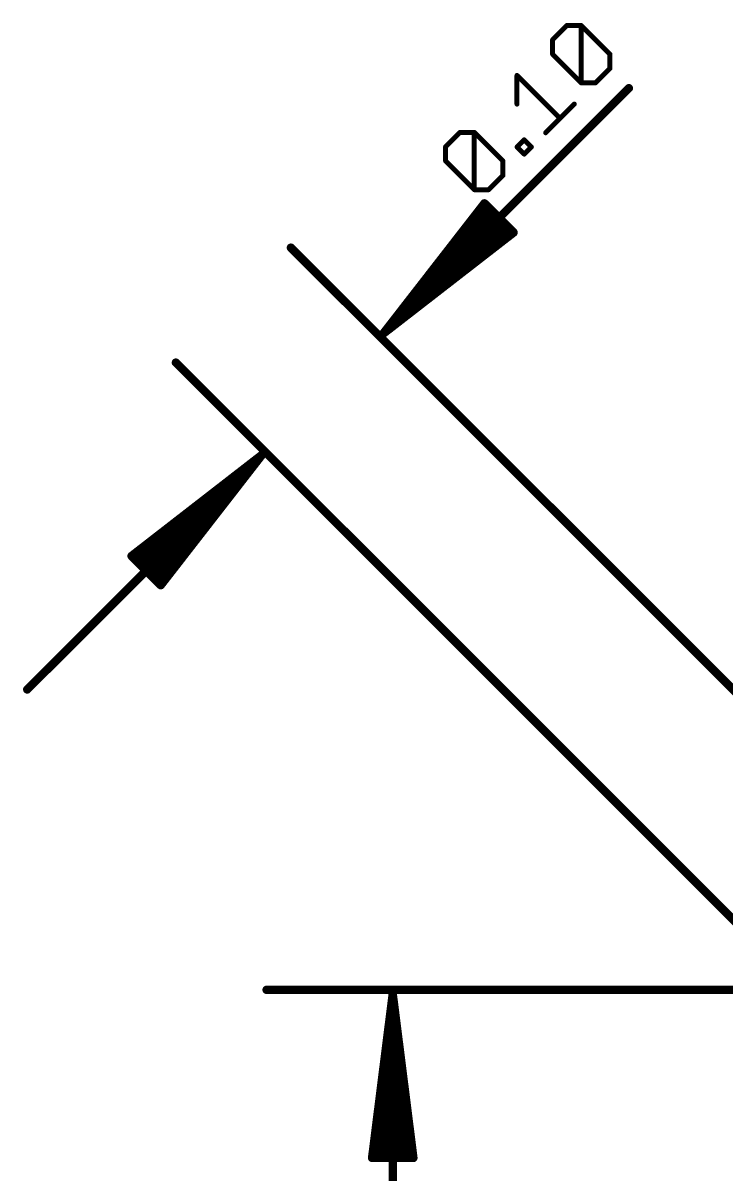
# Model space of a CAD drawing. Extents: x -11.3 to 33.8, y -5.3 to 37.8.
# Drawn here: x -11.3 to -0.42, y 20 to 37.81 of the extents above; entities that cross this region are included whole.
import ezdxf

# ---------------------------------------------------------------- set-up
doc = ezdxf.new("R2010")
doc.units = 0
doc.layers.add('20', color=53, linetype='CONTINUOUS')

msp = doc.modelspace()

# ---------------------------------------------------------------- linework, layer by layer
at = {"layer": '20'}
for points, const_width in [([(-3.117, 37.5551), (-2.8953, 37.7768)], 0.0762), ([(-2.8953, 37.7768), (-2.6736, 37.7768)], 0.0762), ([(-2.6736, 37.7768), (-2.2302, 37.3334)], 0.0762), ([(-2.6736, 36.89), (-2.6736, 37.7768)], 0.0762), ([(-3.117, 37.3334), (-3.117, 37.5551)], 0.0762), ([(-2.6736, 36.89), (-3.117, 37.3334)], 0.0762), ([(-2.2302, 37.3334), (-2.2302, 37.1117)], 0.0762), ([(-2.2302, 37.1117), (-2.4519, 36.89)], 0.0762), ([(-3.6677, 36.561), (-3.6677, 37.0044)], 0.0762), ([(-3.6677, 37.0044), (-3.0025, 36.3393)], 0.0762), ([(-2.4519, 36.89), (-2.6736, 36.89)], 0.0762), ([(-5.7375, 33.0074), (-1.9379, 36.807)], 0.13), ([(-3.2242, 36.1176), (-2.7808, 36.561)], 0.0762), ([(-4.7708, 35.9013), (-4.5491, 36.123)], 0.0762), ([(-4.5491, 36.123), (-4.3274, 36.123)], 0.0762), ([(-4.3274, 36.123), (-3.884, 35.6796)], 0.0762), ([(-4.3274, 35.2362), (-4.3274, 36.123)], 0.0762), ([(-3.6659, 35.8977), (-3.555, 36.0086)], 0.0762), ([(-3.555, 36.0086), (-3.4442, 35.8977)], 0.0762), ([(-4.7708, 35.6796), (-4.7708, 35.9013)], 0.0762), ([(-3.555, 35.7869), (-3.6659, 35.8977)], 0.0762), ([(-3.4442, 35.8977), (-3.555, 35.7869)], 0.0762), ([(-4.3274, 35.2362), (-4.7708, 35.6796)], 0.0762), ([(-3.884, 35.6796), (-3.884, 35.4579)], 0.0762), ([(-3.884, 35.4579), (-4.1057, 35.2362)], 0.0762), ([(-4.1057, 35.2362), (-4.3274, 35.2362)], 0.0762), ([(-5.7375, 33.0074), (-4.1707, 35.0257)], 0.13), ([(-5.7375, 33.0074), (-4.1288, 34.9838)], 0.13), ([(-5.7375, 33.0074), (-4.0369, 34.8919)], 0.13), ([(-4.1707, 35.0257), (-3.7193, 34.5742)], 0.13), ([(-3.8531, 34.708), (-5.7375, 33.0074)], 0.13), ([(-3.7611, 34.6161), (-5.7375, 33.0074)], 0.13), ([(-3.7193, 34.5742), (-5.7375, 33.0074)], 0.13), ([(3.556, 23.622), (-7.1623, 34.3403)], 0.13), ([(1.778, 21.844), (-8.9403, 32.5623)], 0.13), ([(-7.6074, 31.1375), (-11.2384, 27.5065)], 0.13), ([(-7.6074, 31.1375), (-9.6257, 29.5707)], 0.13), ([(-7.6074, 31.1375), (-9.5838, 29.5288)], 0.13), ([(-7.6074, 31.1375), (-9.4919, 29.4369)], 0.13), ([(-9.308, 29.2531), (-7.6074, 31.1375)], 0.13), ([(-9.2161, 29.1611), (-7.6074, 31.1375)], 0.13), ([(-9.1742, 29.1193), (-7.6074, 31.1375)], 0.13), ([(-9.6257, 29.5707), (-9.1742, 29.1193)], 0.13), ([(6.35, 22.86), (-7.538, 22.86)], 0.13), ([(-5.588, 22.795), (-5.9072, 20.26)], 0.13), ([(-5.588, 22.795), (-5.848, 20.26)], 0.13), ([(-5.588, 22.795), (-5.718, 20.26)], 0.13), ([(-5.588, 2.605), (-5.588, 22.795)], 0.13), ([(-5.2688, 20.26), (-5.588, 22.795)], 0.13), ([(-5.458, 20.26), (-5.588, 22.795)], 0.13), ([(-5.328, 20.26), (-5.588, 22.795)], 0.13), ([(-5.9072, 20.26), (-5.2688, 20.26)], 0.13)]:
    msp.add_lwpolyline(points, dxfattribs=dict(at, const_width=const_width))
for points, const_width in [([(-2.8953, 37.7958, 1), (-2.8953, 37.7577)], 0.0381), ([(-2.8818, 37.7633, 1), (-2.9088, 37.7902)], 0.0381), ([(-2.6601, 37.7902, 1), (-2.6871, 37.7633)], 0.0381), ([(-2.6545, 37.7768, 1), (-2.6926, 37.7768)], 0.0381), ([(-2.6736, 37.7577, 1), (-2.6736, 37.7958)], 0.0381), ([(-3.0979, 37.5551, 1), (-3.136, 37.5551)], 0.0381), ([(-3.1305, 37.5685, 1), (-3.1035, 37.5416)], 0.0381), ([(-3.1035, 37.3468, 1), (-3.1305, 37.3199)], 0.0381), ([(-3.136, 37.3334, 1), (-3.0979, 37.3334)], 0.0381), ([(-2.2111, 37.3334, 1), (-2.2492, 37.3334)], 0.0381), ([(-2.2436, 37.3199, 1), (-2.2167, 37.3468)], 0.0381), ([(-2.2492, 37.1117, 1), (-2.2111, 37.1117)], 0.0381), ([(-2.2167, 37.0982, 1), (-2.2437, 37.1251)], 0.0381), ([(-3.6486, 37.0044, 1), (-3.6867, 37.0044)], 0.0381), ([(-3.6542, 37.0179, 1), (-3.6811, 36.9909)], 0.0381), ([(-2.6736, 36.909, 1), (-2.6736, 36.8709)], 0.0381), ([(-2.6926, 36.89, 1), (-2.6545, 36.89)], 0.0381), ([(-2.6871, 36.8765, 1), (-2.6601, 36.9034)], 0.0381), ([(-2.4654, 36.9034, 1), (-2.4384, 36.8765)], 0.0381), ([(-2.4519, 36.8709, 1), (-2.4519, 36.909)], 0.0381), ([(-1.9149, 36.784, 1), (-1.9609, 36.83)], 0.065), ([(-3.6867, 36.561, 1), (-3.6486, 36.561)], 0.0381), ([(-2.7674, 36.5475, 1), (-2.7943, 36.5745)], 0.0381), ([(-3.016, 36.3258, 1), (-2.9891, 36.3528)], 0.0381), ([(-4.5491, 36.1421, 1), (-4.5491, 36.104)], 0.0381), ([(-4.5356, 36.1095, 1), (-4.5625, 36.1365)], 0.0381), ([(-4.3139, 36.1365, 1), (-4.3408, 36.1095)], 0.0381), ([(-4.3083, 36.123, 1), (-4.3464, 36.123)], 0.0381), ([(-4.3274, 36.104, 1), (-4.3274, 36.1421)], 0.0381), ([(-3.5415, 36.022, 1), (-3.5685, 35.9951)], 0.0381), ([(-3.5415, 35.9951, 1), (-3.5685, 36.022)], 0.0381), ([(-3.2377, 36.1311, 1), (-3.2108, 36.1041)], 0.0381), ([(-4.7842, 35.9148, 1), (-4.7573, 35.8878)], 0.0381), ([(-4.7517, 35.9013, 1), (-4.7898, 35.9013)], 0.0381), ([(-3.6524, 35.9112, 1), (-3.6793, 35.8842)], 0.0381), ([(-3.6793, 35.9112, 1), (-3.6524, 35.8842)], 0.0381), ([(-3.5685, 35.8003, 1), (-3.5415, 35.7734)], 0.0381), ([(-3.5685, 35.7734, 1), (-3.5415, 35.8003)], 0.0381), ([(-3.4307, 35.8842, 1), (-3.4576, 35.9112)], 0.0381), ([(-3.4576, 35.8842, 1), (-3.4307, 35.9112)], 0.0381), ([(-4.7573, 35.6931, 1), (-4.7842, 35.6661)], 0.0381), ([(-4.7898, 35.6796, 1), (-4.7517, 35.6796)], 0.0381), ([(-3.8649, 35.6796, 1), (-3.903, 35.6796)], 0.0381), ([(-3.8974, 35.6661, 1), (-3.8705, 35.6931)], 0.0381), ([(-3.903, 35.4579, 1), (-3.8649, 35.4579)], 0.0381), ([(-3.8705, 35.4444, 1), (-3.8974, 35.4714)], 0.0381), ([(-4.3274, 35.2553, 1), (-4.3274, 35.2172)], 0.0381), ([(-4.3464, 35.2362, 1), (-4.3083, 35.2362)], 0.0381), ([(-4.3408, 35.2227, 1), (-4.3139, 35.2497)], 0.0381), ([(-4.1191, 35.2497, 1), (-4.0922, 35.2227)], 0.0381), ([(-4.1057, 35.2172, 1), (-4.1057, 35.2553)], 0.0381), ([(-4.1477, 35.0487, 1), (-4.1937, 35.0027)], 0.065), ([(-4.1451, 35.0057, 1), (-4.1964, 35.0456)], 0.065), ([(-4.1036, 34.9633, 1), (-4.154, 35.0043)], 0.065), ([(-4.0128, 34.8701, 1), (-4.061, 34.9136)], 0.065), ([(-3.8313, 34.6839, 1), (-3.8748, 34.7321)], 0.065), ([(-3.7406, 34.5909, 1), (-3.7817, 34.6413)], 0.065), ([(-3.7422, 34.5512, 1), (-3.6963, 34.5972)], 0.065), ([(-3.6993, 34.5485, 1), (-3.7392, 34.5999)], 0.065), ([(-7.1393, 34.3633, 1), (-7.1853, 34.3173)], 0.065), ([(-5.7574, 33.0331, 1), (-5.7176, 32.9818)], 0.065), ([(-5.758, 33.0326, 1), (-5.717, 32.9822)], 0.065), ([(-5.7593, 33.0316, 1), (-5.7157, 32.9833)], 0.065), ([(-5.7605, 33.0304, 1), (-5.7145, 32.9844)], 0.065), ([(-5.7616, 33.0292, 1), (-5.7134, 32.9857)], 0.065), ([(-5.7627, 33.0279, 1), (-5.7123, 32.9869)], 0.065), ([(-5.7632, 33.0274, 1), (-5.7118, 32.9875)], 0.065), ([(-8.9173, 32.5853, 1), (-8.9633, 32.5393)], 0.065), ([(-7.5818, 31.1176, 1), (-7.6331, 31.1574)], 0.065), ([(-7.5822, 31.117, 1), (-7.6326, 31.158)], 0.065), ([(-7.5833, 31.1157, 1), (-7.6316, 31.1593)], 0.065), ([(-7.5844, 31.1145, 1), (-7.6304, 31.1605)], 0.065), ([(-7.5857, 31.1134, 1), (-7.6292, 31.1616)], 0.065), ([(-7.5869, 31.1123, 1), (-7.6279, 31.1627)], 0.065), ([(-7.5875, 31.1118, 1), (-7.6274, 31.1632)], 0.065), ([(-9.6027, 29.5937, 1), (-9.6487, 29.5477)], 0.065), ([(-9.6456, 29.5964, 1), (-9.6058, 29.5451)], 0.065), ([(-9.6043, 29.554, 1), (-9.5633, 29.5036)], 0.065), ([(-9.5136, 29.461, 1), (-9.4701, 29.4128)], 0.065), ([(-9.3321, 29.2748, 1), (-9.2839, 29.2313)], 0.065), ([(-9.2413, 29.1817, 1), (-9.1909, 29.1406)], 0.065), ([(-9.1999, 29.1392, 1), (-9.1485, 29.0993)], 0.065), ([(-9.1972, 29.0963, 1), (-9.1512, 29.1422)], 0.065), ([(-11.2614, 27.5295, 1), (-11.2154, 27.4835)], 0.065), ([(-7.538, 22.8925, 1), (-7.538, 22.8275)], 0.065), ([(-5.5555, 22.795, 1), (-5.6205, 22.795)], 0.065), ([(-5.5558, 22.7991, 1), (-5.6202, 22.7909)], 0.065), ([(-5.5555, 22.7933, 1), (-5.6205, 22.7967)], 0.065), ([(-5.5555, 22.7967, 1), (-5.6205, 22.7933)], 0.065), ([(-5.5557, 22.7983, 1), (-5.6203, 22.7917)], 0.065), ([(-5.5557, 22.7917, 1), (-5.6203, 22.7983)], 0.065), ([(-5.5558, 22.7909, 1), (-5.6202, 22.7991)], 0.065), ([(-5.9072, 20.2925, 1), (-5.9072, 20.2275)], 0.065), ([(-5.2688, 20.2275, 1), (-5.2688, 20.2925)], 0.065), ([(-5.9395, 20.2641, 1), (-5.875, 20.2559)], 0.065), ([(-5.8803, 20.2633, 1), (-5.8157, 20.2567)], 0.065), ([(-5.7505, 20.2617, 1), (-5.6855, 20.2583)], 0.065), ([(-5.4905, 20.2583, 1), (-5.4255, 20.2617)], 0.065), ([(-5.3603, 20.2567, 1), (-5.2957, 20.2633)], 0.065), ([(-5.301, 20.2559, 1), (-5.2365, 20.2641)], 0.065)]:
    msp.add_lwpolyline(points, format="xyb", dxfattribs=dict(at, const_width=const_width))

doc.saveas('drawing.dxf')
